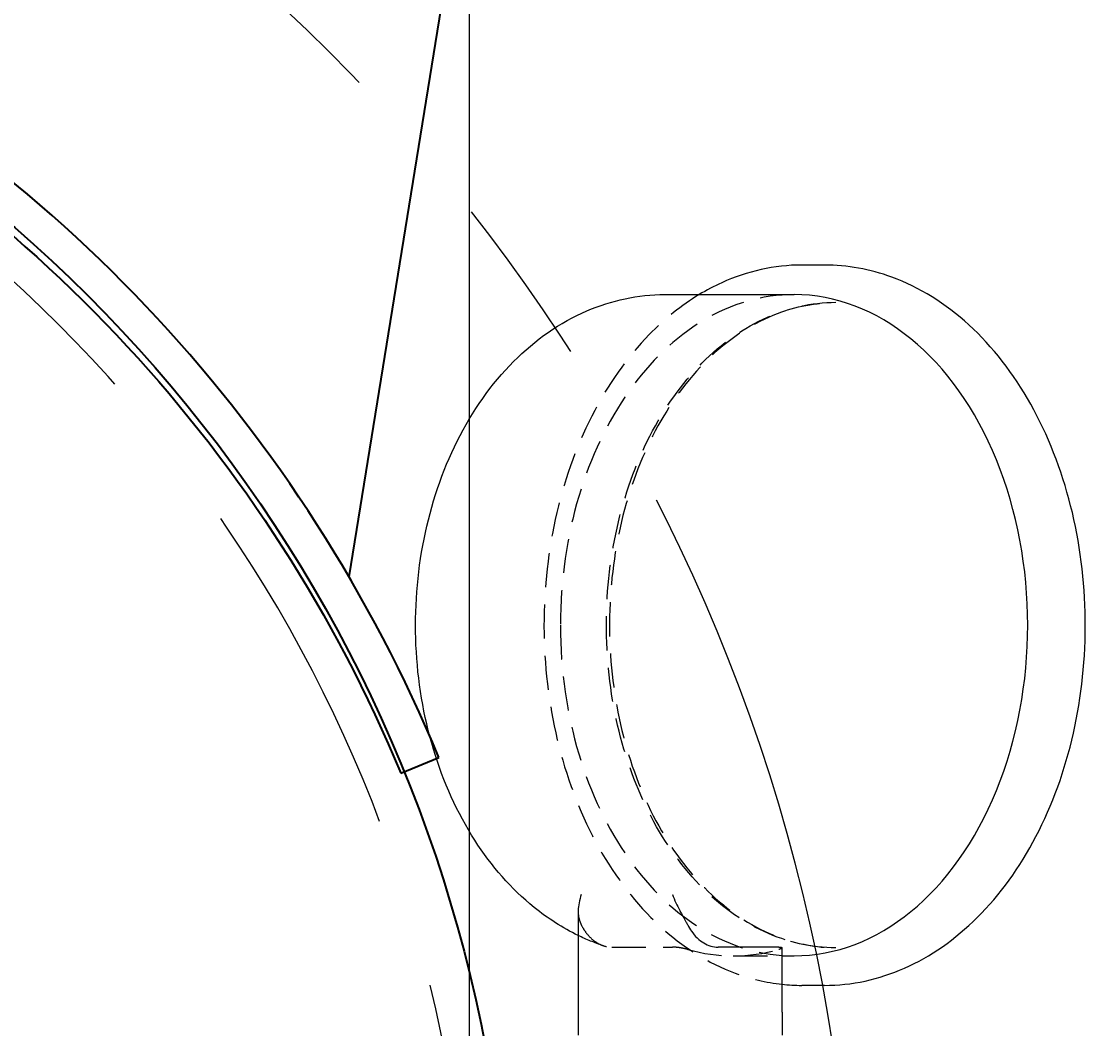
# Model space of a CAD drawing. Header units: millimetres. Extents: x -46397 to 283259, y -8690 to 23983.
# Drawn here: x 3947.7 to 4103.1, y 8329.4 to 8476.3 of the extents above; entities that cross this region are included whole.
import ezdxf

# ---------------------------------------------------------------- set-up
doc = ezdxf.new("R2010")
doc.units = ezdxf.units.MM
doc.linetypes.add('CENTER', pattern=[2, 1.25, -0.25, 0.25, -0.25])
doc.linetypes.add('HIDDENX2', pattern=[0.75, 0.5, -0.25])
doc.layers.get('Defpoints').update_dxf_attribs({"lineweight": 0})
for name, color, linetype, lineweight in [('DUONGCHINH', 7, 'Continuous', 25), ('DUONGTAM', 1, 'CENTER', 0), ('PHANTOM 2', 8, 'Continuous', 0)]:
    doc.layers.add(name, color=color, linetype=linetype, lineweight=lineweight)
doc.styles.add('GHI CHÚ 1', font='isocp_IV25.ttf', dxfattribs={"width": 0.8})
doc.dimstyles.new('1-30SCALE', dxfattribs={"dimtxt": 75, "dimasz": 75, "dimexe": 37.5, "dimexo": 30, "dimgap": 30, "dimtad": 1, "dimtoh": 1, "dimdec": 0, "dimdsep": 46, "dimtxsty": 'GHI CHÚ 1', "dimcen": 0.09, "dimclrd": 256, "dimclre": 256, "dimclrt": 2, "dimadec": 0, "dimazin": 0, "dimtfac": 1, "dimtdec": 0, "dimtofl": 0, "dimtmove": 0, "dimatfit": 3, "dimfxl": 1, "dimlwd": 0, "dimlwe": 0, "dimarcsym": 0})

# ---------------------------------------------------------------- blocks, each defined once
blk = doc.blocks.new('A$C38c89247')
at = {"layer": 'DUONGCHINH', "color": 6, "extrusion": (2.28848e-17, 1, 0)}
for p, q in [((584.75, 2113.73), (613.88, 2292.99)), ((592.31, 2085.06), (597.86, 2087.36))]:
    blk.add_line(p, q, dxfattribs=at)
at = {"layer": 'DUONGCHINH', "color": 6}
blk.add_arc((398.33, 2004.61), 216, 22.5249, 63.1244, dxfattribs=at)
at = {"layer": 'DUONGCHINH', "color": 6, "extrusion": (0, 0, -1)}
blk.add_arc((-398.33, 2004.61), 210, 116.8756, 157.4751, dxfattribs=at)
blk = doc.blocks.new('A$C84ccd93c')
at = {"color": 3, "linetype": 'HIDDENX2', "lineweight": 0, "ltscale": 100}
blk.add_lwpolyline([(-597.67, 1954.61), (-597.67, 2004.63, -0.284518), (-485.99, 2187.93, -0.238987), (490.65, 2187.93, -0.284518), (602.33, 2004.63), (602.33, 1954.61)], format="xyb", dxfattribs=at)
at = {"layer": 'DUONGCHINH', "color": 2, "ltscale": 10}
blk.add_lwpolyline([(-603.67, 1954.61), (-603.67, 2004.61, -0.28449), (-488.7, 2193.28, -0.238987), (493.37, 2193.28, -0.28449), (608.33, 2004.61), (608.33, 1954.61)], format="xyb", close=True, dxfattribs=at)
blk = doc.blocks.new('A$Cbc6c2a49')
at = {"color": 2, "linetype": 'Continuous', "lineweight": 0, "ltscale": 10, "extrusion": (6.89019e-16, 1, 0)}
for p, q in [((654.14, 2159.19), (650.81, 2159.19)), ((630.85, 2154.88), (649.7, 2154.88)), ((618.2, 2064.95), (618.2, 2050.21)), ((647.48, 2059.71), (638.61, 2059.71)), ((647.94, 2050.21), (647.94, 2059.61)), ((647.94, 2058.45), (649.7, 2058.45)), ((654.14, 2054.13), (650.81, 2054.13)), ((618.17, 2050.21), (618.17, 2046.85)), ((647.97, 2050.21), (647.97, 2046.85))]:
    blk.add_line(p, q, dxfattribs=at)
at = {"color": 1, "linetype": 'HIDDENX2', "lineweight": 0, "ltscale": 10, "extrusion": (6.89019e-16, 1, 0)}
for p, q in [((623.09, 2059.71), (631.96, 2059.71)), ((640.83, 2058.45), (647.94, 2058.45))]:
    blk.add_line(p, q, dxfattribs=at)
at = {"color": 1, "linetype": 'HIDDENX2', "lineweight": 0, "ltscale": 10}
for centre, major_axis, start_param, end_param in [((649.7, 2106.66), (0, 48.22), 0, 1.570796), ((649.7, 2106.66), (0, -48.22), -1.570796, 0), ((640.83, 2106.66), (0, -48.22), -0.196382, 0.196382)]:
    blk.add_ellipse(centre, major_axis=major_axis, ratio=0.707107, start_param=start_param, end_param=end_param, dxfattribs=at)
at = {"color": 2, "linetype": 'Continuous', "lineweight": 0, "ltscale": 10}
blk.add_ellipse((649.7, 2106.66), major_axis=(0, -48.22), ratio=0.707107, start_param=0, end_param=3.141593, dxfattribs=at)
for points, knots in [([(650.81, 2159.19), (646.85, 2159.19), (642.88, 2158.31), (638.03, 2156.11), (636.93, 2155.53), (635.86, 2154.88)], [0.1860741, 0.1860741, 0.1860741, 0.1860741, 0.4969371, 0.4969371, 0.5892806, 0.5892806, 0.5892806, 0.5892806]), ([(654.14, 2054.13), (658.11, 2054.13), (662.07, 2054.99), (669.64, 2058.33), (673.23, 2060.85), (679.75, 2067.32), (682.64, 2071.33), (687.4, 2080.43), (689.24, 2085.53), (691.67, 2096.27), (692.26, 2101.9), (692.13, 2113.15), (691.41, 2118.76), (688.71, 2129.4), (686.74, 2134.42), (681.72, 2143.37), (678.68, 2147.29), (671.81, 2153.57), (668, 2155.95), (660.78, 2158.59), (657.46, 2159.19), (654.14, 2159.19)], [3.327667, 3.327667, 3.327667, 3.327667, 3.630176, 3.630176, 3.940274, 3.940274, 4.261843, 4.261843, 4.588222, 4.588222, 4.915246, 4.915246, 5.242193, 5.242193, 5.569218, 5.569218, 5.895373, 5.895373, 6.215845, 6.215845, 6.469259, 6.469259, 6.469259, 6.469259]), ([(618.2, 2061.4), (615.92, 2062.5), (613.77, 2063.89), (608.44, 2068.19), (605.53, 2071.52), (600.55, 2079.29), (598.52, 2083.79), (595.62, 2093.42), (594.76, 2098.57), (594.29, 2108.95), (594.69, 2114.19), (596.71, 2124.27), (598.34, 2129.11), (602.74, 2137.89), (605.5, 2141.84), (611.91, 2148.28), (615.53, 2150.82), (623.07, 2154.05), (626.94, 2154.88), (630.83, 2154.88), (630.84, 2154.88), (630.85, 2154.88)], [3.285133, 3.285133, 3.285133, 3.285133, 3.474467, 3.474467, 3.789096, 3.789096, 4.123338, 4.123338, 4.462952, 4.462952, 4.802815, 4.802815, 5.142691, 5.142691, 5.480125, 5.480125, 5.802741, 5.802741, 6.096345, 6.096345, 6.097111, 6.097111, 6.097111, 6.097111]), ([(618.65, 2067.4), (618.65, 2067.39), (618.65, 2067.39), (618.37, 2066.57), (618.21, 2065.79), (618.2, 2065.01), (618.2, 2064.98), (618.2, 2064.95)], [1.3586756, 1.3586756, 1.3586756, 1.3586756, 1.3599094, 1.3599094, 1.5676488, 1.5676488, 1.5771224, 1.5771224, 1.5771224, 1.5771224]), ([(631.96, 2067.4), (631.96, 2067.39), (631.96, 2067.39), (632.24, 2066.57), (632.62, 2065.79), (633.33, 2064.45), (633.65, 2063.91), (634.01, 2063.25), (634.1, 2063.09), (634.18, 2062.94)], [-0.0010241, -0.0010241, -0.0010241, -0.0010241, 0, 0, 0.1724436, 0.1724436, 0.3120501, 0.3120501, 0.359861, 0.359861, 0.359861, 0.359861]), ([(634.18, 2062.94), (634.35, 2062.61), (634.53, 2062.3), (634.96, 2061.69), (635.25, 2061.35), (635.86, 2060.75), (636.2, 2060.5), (636.83, 2060.13), (637.18, 2059.97), (637.9, 2059.76), (638.27, 2059.71), (638.61, 2059.71)], [2.581263, 2.581263, 2.581263, 2.581263, 2.6529395, 2.6529395, 2.7458773, 2.7458773, 2.8388152, 2.8388152, 2.9304913, 2.9304913, 3.0221674, 3.0221674, 3.0221674, 3.0221674]), ([(647.48, 2059.71), (647.62, 2059.71), (647.74, 2059.7), (647.9, 2059.67), (647.94, 2059.64), (647.94, 2059.61), (647.94, 2059.61), (647.94, 2059.61)], [0.22859702, 0.22859702, 0.22859702, 0.22859702, 0.2662415, 0.2662415, 0.30388597, 0.30388597, 0.30433727, 0.30433727, 0.30433727, 0.30433727])]:
    blk.add_open_spline(points, degree=3, knots=knots, dxfattribs=at)
at = {"color": 1, "linetype": 'HIDDENX2', "lineweight": 0, "ltscale": 10}
for points, knots in [([(635.86, 2154.88), (633.28, 2153.32), (630.83, 2151.36), (625.32, 2145.74), (622.48, 2141.69), (617.83, 2132.55), (616.03, 2127.45), (613.68, 2116.71), (613.12, 2111.08), (613.31, 2099.85), (614.04, 2094.26), (616.75, 2083.68), (618.71, 2078.69), (623.68, 2069.82), (626.68, 2065.94), (633.42, 2059.72), (637.16, 2057.37), (643.33, 2055.08), (645.63, 2054.53), (647.94, 2054.29)], [0.589281, 0.589281, 0.589281, 0.589281, 0.812119, 0.812119, 1.133184, 1.133184, 1.456417, 1.456417, 1.779889, 1.779889, 2.103314, 2.103314, 2.42679, 2.42679, 2.74989, 2.74989, 3.070296, 3.070296, 3.252634, 3.252634, 3.252634, 3.252634]), ([(655.8, 2059.62), (652.25, 2059.62), (648.7, 2060.42), (641.96, 2063.53), (638.76, 2065.85), (633.03, 2071.78), (630.5, 2075.42), (626.37, 2083.62), (624.78, 2088.19), (622.71, 2097.81), (622.23, 2102.85), (622.41, 2112.89), (623.08, 2117.89), (625.5, 2127.35), (627.25, 2131.8), (631.68, 2139.71), (634.35, 2143.17), (640.34, 2148.71), (643.66, 2150.81), (649.96, 2153.17), (652.88, 2153.71), (655.8, 2153.71)], [2.955519, 2.955519, 2.955519, 2.955519, 3.270316, 3.270316, 3.587668, 3.587668, 3.90833, 3.90833, 4.230144, 4.230144, 4.552072, 4.552072, 4.873973, 4.873973, 5.195905, 5.195905, 5.51764, 5.51764, 5.837909, 5.837909, 6.097111, 6.097111, 6.097111, 6.097111]), ([(655.8, 2153.71), (652.25, 2153.71), (648.7, 2152.88), (641.98, 2149.67), (638.8, 2147.3), (633.15, 2141.25), (630.67, 2137.59), (626.66, 2129.36), (625.11, 2124.78), (623.12, 2115.17), (622.67, 2110.13), (622.9, 2100.11), (623.58, 2095.13), (626.02, 2085.72), (627.76, 2081.3), (632.14, 2073.47), (634.77, 2070.06), (640.64, 2064.58), (643.88, 2062.52), (650.04, 2060.16), (652.92, 2059.62), (655.8, 2059.62)], [0.186074, 0.186074, 0.186074, 0.186074, 0.511543, 0.511543, 0.834058, 0.834058, 1.153233, 1.153233, 1.471402, 1.471402, 1.789501, 1.789501, 2.107629, 2.107629, 2.42572, 2.42572, 2.743974, 2.743974, 3.063602, 3.063602, 3.327667, 3.327667, 3.327667, 3.327667]), ([(618.2, 2064.95), (618.2, 2064.39), (618.28, 2063.88), (618.51, 2063.25), (618.58, 2063.09), (618.65, 2062.94)], [1.1423712, 1.1423712, 1.1423712, 1.1423712, 1.3010788, 1.3010788, 1.3586756, 1.3586756, 1.3586756, 1.3586756]), ([(618.65, 2062.94), (618.82, 2062.61), (619.01, 2062.3), (619.43, 2061.69), (619.72, 2061.35), (620.34, 2060.75), (620.67, 2060.5), (621.3, 2060.13), (621.66, 2059.97), (622.38, 2059.76), (622.75, 2059.71), (623.09, 2059.71)], [0, 0, 0, 0, 0.0716764, 0.0716764, 0.1646143, 0.1646143, 0.2575522, 0.2575522, 0.3492283, 0.3492283, 0.4409044, 0.4409044, 0.4409044, 0.4409044]), ([(634.18, 2059.37), (634.04, 2059.41), (633.86, 2059.45), (633.47, 2059.54), (633.26, 2059.58), (632.87, 2059.64), (632.66, 2059.67), (632.28, 2059.7), (632.1, 2059.71), (631.96, 2059.71)], [0.3043373, 0.3043373, 0.3043373, 0.3043373, 0.3428862, 0.3428862, 0.3814351, 0.3814351, 0.4190796, 0.4190796, 0.456724, 0.456724, 0.456724, 0.456724]), ([(647.94, 2059.61), (647.94, 2059.58), (647.9, 2059.54), (647.74, 2059.45), (647.62, 2059.41), (647.48, 2059.37)], [0.15195051, 0.15195051, 0.15195051, 0.15195051, 0.19004812, 0.19004812, 0.22859702, 0.22859702, 0.22859702, 0.22859702])]:
    blk.add_open_spline(points, degree=3, knots=knots, dxfattribs=at)
blk.add_open_spline([(621.85, 2059.91), (620.61, 2060.33), (619.38, 2060.83), (618.2, 2061.4)], degree=3, dxfattribs=at)
at = {"color": 2, "linetype": 'Continuous', "lineweight": 0, "ltscale": 10}
blk.add_open_spline([(647.94, 2054.29), (648.9, 2054.18), (649.85, 2054.13), (650.81, 2054.13)], degree=3, dxfattribs=at)
blk = doc.blocks.new('*D1645')
at = {"layer": 'Defpoints', "color": 0, "transparency": 16777216}
for p in [(4013.15, 8899.49), (2813.15, 8236.17), (4013.15, 8236.17)]:
    blk.add_point(p, dxfattribs=at)
at = {"layer": 'PHANTOM 2', "linetype": 'Continuous', "lineweight": 0, "transparency": 16777216}
for p, q in [((2813.15, 8266.17), (2813.15, 8929.49)), ((4013.15, 8266.17), (4013.15, 8929.49)), ((2903.15, 8899.49), (3923.15, 8899.49))]:
    blk.add_line(p, q, dxfattribs=at)
at = {"layer": 'PHANTOM 2', "transparency": 16777216}
for points in [[(2903.15, 8914.49), (2903.15, 8884.49), (2813.15, 8899.49)], [(3923.15, 8914.49), (3923.15, 8884.49), (4013.15, 8899.49)]]:
    blk.add_solid(points, dxfattribs=at)
at = {"layer": 'PHANTOM 2', "color": 2, "transparency": 16777216, "insert": (3413.15, 8977.65), "char_height": 95, "attachment_point": 5, "style": 'GHI CHÚ 1'}
blk.add_mtext('ID=%%C1200', dxfattribs=at)

msp = doc.modelspace()

# ---------------------------------------------------------------- linework, layer by layer
at = {"layer": 'DUONGTAM', "color": 5, "lineweight": 0, "ltscale": 100, "elevation": -1.5}
msp.add_lwpolyline([(2757.15, 8236.24), (2757.15, 6736.24), (2757.15, 6686.41, 0.284296), (2899.51, 6452.98, 0.238987), (3926.79, 6452.98, 0.284296), (4069.15, 6686.41), (4069.15, 6736.24), (4069.15, 8236.24), (4069.15, 8286.06, 0.284296), (3926.79, 8519.5, 0.238987), (2899.51, 8519.5, 0.284296), (2757.15, 8286.06)], format="xyb", close=True, dxfattribs=at)

# ---------------------------------------------------------------- block references
for name in ['A$Cbc6c2a49', 'A$C84ccd93c', 'A$C38c89247']:
    msp.add_blockref(name, (3410.82, 6281.56, -1.5))

# ---------------------------------------------------------------- dimensions: what is measured, and where the dimension line sits
at = {"layer": 'PHANTOM 2'}
dim = msp.add_linear_dim(base=(4013.15, 8899.49), p1=(2813.15, 8236.17), p2=(4013.15, 8236.17), text='ID=%%C<>', dimstyle='1-30SCALE', override={"dimtxt": 95, "dimasz": 90, "dimexe": 30, "dimpost": '', "dimtmove": 1}, dxfattribs=at)
dim.commit()
dim.dimension.update_dxf_attribs({"geometry": '*D1645', "text_midpoint": (3413.15, 8977.65)})

doc.saveas('drawing.dxf')
